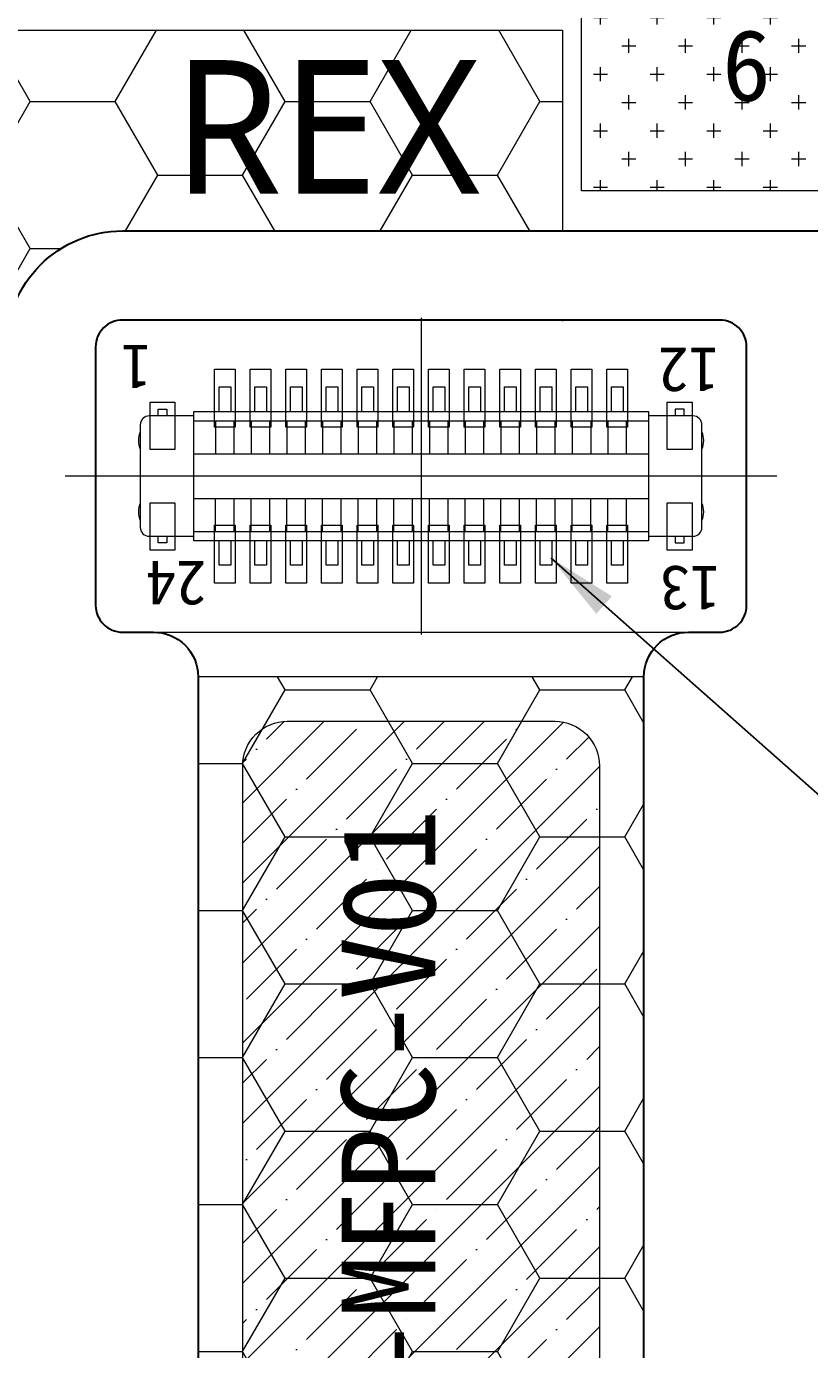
# Model space of a CAD drawing. Header units: millimetres. Extents: x 1845 to 2650, y -178 to 579.
# Drawn here: x 1897.79 to 1906.57, y 256.38 to 271.23 of the extents above; entities that cross this region are included whole.
import ezdxf
from ezdxf.lldxf.tags import DXFTag

# ---------------------------------------------------------------- set-up
doc = ezdxf.new("R2010")
doc.units = ezdxf.units.MM
doc.layers.get('0').update_dxf_attribs({"lineweight": 5})
for name, color, linetype, lineweight in [('DIM', 3, 'Continuous', 5), ('Main-FPC', 2, 'Continuous', 5), ('MFPC', 50, 'Continuous', 5), ('TAPE', 90, 'Continuous', 5)]:
    doc.layers.add(name, color=color, linetype=linetype, lineweight=lineweight)
doc.layers.add('EMI', color=5, linetype='Continuous')
doc.layers.add('FPC', color=44, linetype='Continuous')
doc.styles.add('RD', font='ROMAND.shx', dxfattribs={"width": 0.8})
doc.styles.add('ZI2.5', font='', dxfattribs={"height": 2.5})
doc.styles.add('宋体', font='')
doc.styles.add('汉字', font='')
doc.styles.get('ZI2.5').set_extended_font_data('SimSun')
doc.styles.get('宋体').set_extended_font_data('SimSun')
doc.styles.get('汉字').set_extended_font_data('SimSun')
tags = doc.linetypes.add('CENTER', pattern=[0.6, 0.375, -0.075, 0.075, -0.075]).pattern_tags.tags
tags[10:11] = [DXFTag(74, 4), DXFTag(75, 0), DXFTag(340, '0'), DXFTag(46, 1.0), DXFTag(50, 0.0), DXFTag(44, 0.0), DXFTag(45, 0.0)]
tags[8:9] = [DXFTag(74, 4), DXFTag(75, 0), DXFTag(340, '0'), DXFTag(46, 1.0), DXFTag(50, 0.0), DXFTag(44, 0.0), DXFTag(45, 0.0)]
tags[6:7] = [DXFTag(74, 4), DXFTag(75, 0), DXFTag(340, '0'), DXFTag(46, 1.0), DXFTag(50, 0.0), DXFTag(44, 0.0), DXFTag(45, 0.0)]
tags[4:5] = [DXFTag(74, 4), DXFTag(75, 0), DXFTag(340, '0'), DXFTag(46, 1.0), DXFTag(50, 0.0), DXFTag(44, 0.0), DXFTag(45, 0.0)]
doc.dimstyles.new('DIM', dxfattribs={"dimtxt": 0.8, "dimasz": 0.8, "dimexe": 0, "dimexo": 0.5, "dimgap": 0.11, "dimtad": 0, "dimzin": 1, "dimdsep": 46, "dimtxsty": 'RD', "dimcen": 0, "dimclrd": 256, "dimclre": 256, "dimclrt": 256, "dimadec": 0, "dimazin": 0, "dimtm": 1e-09, "dimtfac": 1, "dimtofl": 0, "dimtmove": 0, "dimatfit": 3, "dimfxl": 1, "dimlwe": -1, "dimarcsym": 0})

msp = doc.modelspace()

# ---------------------------------------------------------------- hatches: boundary and pattern name
at = {"lineweight": 5}
h = msp.add_hatch(dxfattribs=at)
h.set_pattern_fill('ANSI35', color=252, scale=0.1)
h.set_pattern_definition([(45, (54.4738, 406.80264), (-0.4490128, 0.4490128), []), (45, (54.9228, 406.80264), (-0.4490128, 0.4490128), [0.79375, -0.15875, 0, -0.15875])])
edge = h.paths.add_edge_path()
edge.add_arc((1888.863, 255.9772), 0.5, 0, 90, ccw=False)
edge.add_line((1889.363, 255.9772), (1889.363, 252.2625))
edge.add_arc((1893.863, 252.2625), 4.5, 180, 270)
edge.add_line((1893.863, 247.7625), (1895.713, 247.7625))
edge.add_arc((1895.713, 252.2625), 4.5, 270, 360)
edge.add_line((1900.213, 252.2625), (1900.213, 262.9316))
edge.add_arc((1900.713, 262.9316), 0.5, 90, 180, ccw=False)
edge.add_line((1900.713, 263.4316), (1903.713, 263.4316))
edge.add_arc((1903.713, 262.9316), 0.5, 0, 90, ccw=False)
edge.add_line((1904.213, 262.9316), (1904.213, 252.2625))
edge.add_arc((1895.713, 252.2625), 8.5, -90, 0, ccw=False)
edge.add_line((1895.713, 243.7625), (1893.863, 243.7625))
edge.add_arc((1893.863, 252.2625), 8.5, 180, 270, ccw=False)
edge.add_line((1885.363, 252.2625), (1885.363, 255.9772))
edge.add_arc((1885.863, 255.9772), 0.5, 90, 180, ccw=False)
edge.add_line((1885.863, 256.4772), (1888.863, 256.4772))
h.paths.add_polyline_path([(1891.8091, 245.3047), (1898.0594, 245.3047), (1898.0594, 246.8936), (1891.8091, 246.8936)], flags=24)
at = {"layer": 'EMI', "lineweight": 5}
h = msp.add_hatch(dxfattribs=at)
h.set_pattern_fill('HONEY', color=256, scale=0.3)
h.set_pattern_definition([(0, (-53.8432, 16.31634), (1.42875, 0.8248892), [0.9525, -1.905]), (120, (-53.8432, 16.31634), (-1.42875, 0.8248892), [0.9525, -1.905]), (60, (-53.8432, 16.31634), (3e-09, 1.6497784), [-1.905, 0.9525])])
edge = h.paths.add_edge_path()
edge.add_line((1897.5601, 260.3864), (1887.379, 260.3864))
edge.add_arc((1887.379, 260.8864), 0.5, 180, 270, ccw=False)
edge.add_line((1886.879, 260.8864), (1886.879, 269.3953))
edge.add_arc((1887.379, 269.3953), 0.5, 90, 180, ccw=False)
edge.add_line((1887.379, 269.8953), (1897.063, 269.8953))
edge.add_arc((1897.063, 269.3953), 0.5, 0, 90, ccw=False)
edge.add_line((1897.563, 269.3953), (1897.563, 267.6316))
edge.add_arc((1898.863, 267.6316), 1.3, 90, 180, ccw=False)
edge.add_line((1898.863, 268.9316), (1903.798, 268.9316))
edge.add_line((1903.798, 268.9316), (1903.798, 271.1831))
edge.add_line((1903.798, 271.1831), (1884.863, 271.1831))
edge.add_line((1884.863, 271.1831), (1884.863, 252.2625))
edge.add_arc((1893.863, 252.2625), 9, 180, 270)
edge.add_line((1893.863, 243.2625), (1895.713, 243.2625))
edge.add_arc((1895.713, 252.2625), 9, 270, 360)
edge.add_line((1904.713, 252.2625), (1904.713, 263.9316))
edge.add_line((1904.713, 263.9316), (1899.713, 263.9316))
edge.add_line((1899.713, 263.9316), (1899.713, 252.2625))
edge.add_arc((1895.713, 252.2625), 4, 270, 360, ccw=False)
edge.add_line((1895.713, 248.2625), (1893.863, 248.2625))
edge.add_arc((1893.863, 252.2625), 4, 180, 270, ccw=False)
edge.add_line((1889.863, 252.2625), (1889.863, 258.4625))
edge.add_arc((1890.863, 258.4625), 1, 90, 180, ccw=False)
edge.add_line((1890.863, 259.4625), (1896.563, 259.4625))
edge.add_arc((1896.563, 260.4625), 1, 270, 355.63603)
at = {"layer": 'TAPE', "lineweight": 5}
h = msp.add_hatch(dxfattribs=at)
h.set_pattern_fill('CROSS', color=32, scale=0.05)
h.set_pattern_definition([(0, (2838.54837, -283.34626), (0.3175, 0.3175), [0.15875, -0.47625]), (90, (2838.62775, -283.42564), (-0.3175, 0.3175), [0.15875, -0.47625])])
h.paths.add_polyline_path([(1904.0137, 275.3814), (1904.0137, 269.3814), (1911.0137, 269.3814), (1911.0137, 275.3814)])

# ---------------------------------------------------------------- linework, layer by layer
at = {"color": 7, "linetype": 'Continuous', "lineweight": 5}
for points in [[(1899.948, 266.9066), (1899.948, 267.1816), (1900.078, 267.1816), (1900.078, 266.9066)], [(1900.348, 266.9066), (1900.348, 267.1816), (1900.478, 267.1816), (1900.478, 266.9066)], [(1900.748, 266.9066), (1900.748, 267.1816), (1900.878, 267.1816), (1900.878, 266.9066)], [(1901.148, 266.9066), (1901.148, 267.1816), (1901.278, 267.1816), (1901.278, 266.9066)], [(1901.548, 266.9066), (1901.548, 267.1816), (1901.678, 267.1816), (1901.678, 266.9066)], [(1901.948, 266.9066), (1901.948, 267.1816), (1902.078, 267.1816), (1902.078, 266.9066)], [(1902.348, 266.9066), (1902.348, 267.1816), (1902.478, 267.1816), (1902.478, 266.9066)], [(1902.748, 266.9066), (1902.748, 267.1816), (1902.878, 267.1816), (1902.878, 266.9066)], [(1903.148, 266.9066), (1903.148, 267.1816), (1903.278, 267.1816), (1903.278, 266.9066)], [(1903.548, 266.9066), (1903.548, 267.1816), (1903.678, 267.1816), (1903.678, 266.9066)], [(1903.948, 266.9066), (1903.948, 267.1816), (1904.078, 267.1816), (1904.078, 266.9066)], [(1904.348, 266.9066), (1904.348, 267.1816), (1904.478, 267.1816), (1904.478, 266.9066)], [(1899.263, 266.8566), (1899.263, 266.9316), (1899.363, 266.9316), (1899.363, 266.8566)], [(1905.163, 266.8566), (1905.163, 266.9316), (1905.063, 266.9316), (1905.063, 266.8566)], [(1899.663, 266.8016), (1904.763, 266.8016)], [(1899.908, 266.8016), (1899.908, 266.4316)], [(1900.118, 266.4316), (1900.118, 266.8016)], [(1900.308, 266.8016), (1900.308, 266.4316)], [(1900.518, 266.4316), (1900.518, 266.8016)], [(1900.708, 266.8016), (1900.708, 266.4316)], [(1900.918, 266.4316), (1900.918, 266.8016)], [(1901.108, 266.8016), (1901.108, 266.4316)], [(1901.318, 266.4316), (1901.318, 266.8016)], [(1901.508, 266.8016), (1901.508, 266.4316)], [(1901.718, 266.4316), (1901.718, 266.8016)], [(1901.908, 266.8016), (1901.908, 266.4316)], [(1902.118, 266.4316), (1902.118, 266.8016)], [(1902.308, 266.8016), (1902.308, 266.4316)], [(1902.518, 266.4316), (1902.518, 266.8016)], [(1902.708, 266.8016), (1902.708, 266.4316)], [(1902.918, 266.4316), (1902.918, 266.8016)], [(1903.108, 266.8016), (1903.108, 266.4316)], [(1903.318, 266.4316), (1903.318, 266.8016)], [(1903.508, 266.8016), (1903.508, 266.4316)], [(1903.718, 266.4316), (1903.718, 266.8016)], [(1903.908, 266.8016), (1903.908, 266.4316)], [(1904.118, 266.8016), (1904.118, 266.4316)], [(1904.308, 266.8016), (1904.308, 266.4316)], [(1904.518, 266.4316), (1904.518, 266.8016)], [(1899.663, 266.4316), (1904.763, 266.4316)], [(1899.663, 265.9316), (1904.763, 265.9316)], [(1899.908, 265.5616), (1899.908, 265.9316)], [(1900.118, 265.5616), (1900.118, 265.9316)], [(1900.308, 265.5616), (1900.308, 265.9316)], [(1900.518, 265.5616), (1900.518, 265.9316)], [(1900.708, 265.5616), (1900.708, 265.9316)], [(1900.918, 265.5616), (1900.918, 265.9316)], [(1901.108, 265.5616), (1901.108, 265.9316)], [(1901.318, 265.5616), (1901.318, 265.9316)], [(1901.508, 265.5616), (1901.508, 265.9316)], [(1901.718, 265.5616), (1901.718, 265.9316)], [(1901.908, 265.5616), (1901.908, 265.9316)], [(1902.118, 265.5616), (1902.118, 265.9316)], [(1902.308, 265.5616), (1902.308, 265.9316)], [(1902.518, 265.5616), (1902.518, 265.9316)], [(1902.708, 265.5616), (1902.708, 265.9316)], [(1902.918, 265.5616), (1902.918, 265.9316)], [(1903.108, 265.5616), (1903.108, 265.9316)], [(1903.318, 265.5616), (1903.318, 265.9316)], [(1903.508, 265.5616), (1903.508, 265.9316)], [(1903.718, 265.5616), (1903.718, 265.9316)], [(1903.908, 265.5616), (1903.908, 265.9316)], [(1904.118, 265.5616), (1904.118, 265.9316)], [(1904.308, 265.5616), (1904.308, 265.9316)], [(1904.518, 265.5616), (1904.518, 265.9316)], [(1899.663, 265.5616), (1904.763, 265.5616)], [(1899.363, 265.5066), (1899.363, 265.4316), (1899.263, 265.4316), (1899.263, 265.5066)], [(1900.078, 265.4566), (1900.078, 265.1816), (1899.948, 265.1816), (1899.948, 265.4566)], [(1900.478, 265.4566), (1900.478, 265.1816), (1900.348, 265.1816), (1900.348, 265.4566)], [(1900.878, 265.4566), (1900.878, 265.1816), (1900.748, 265.1816), (1900.748, 265.4566)], [(1901.278, 265.4566), (1901.278, 265.1816), (1901.148, 265.1816), (1901.148, 265.4566)], [(1901.678, 265.4566), (1901.678, 265.1816), (1901.548, 265.1816), (1901.548, 265.4566)], [(1902.078, 265.4566), (1902.078, 265.1816), (1901.948, 265.1816), (1901.948, 265.4566)], [(1902.478, 265.4566), (1902.478, 265.1816), (1902.348, 265.1816), (1902.348, 265.4566)], [(1902.878, 265.4566), (1902.878, 265.1816), (1902.748, 265.1816), (1902.748, 265.4566)], [(1903.278, 265.4566), (1903.278, 265.1816), (1903.148, 265.1816), (1903.148, 265.4566)], [(1903.678, 265.4566), (1903.678, 265.1816), (1903.548, 265.1816), (1903.548, 265.4566)], [(1904.078, 265.4566), (1904.078, 265.1816), (1903.948, 265.1816), (1903.948, 265.4566)], [(1904.478, 265.4566), (1904.478, 265.1816), (1904.348, 265.1816), (1904.348, 265.4566)], [(1905.063, 265.5066), (1905.063, 265.4316), (1905.163, 265.4316), (1905.163, 265.5066)]]:
    msp.add_lwpolyline(points, dxfattribs=at)
for points in [[(1899.663, 266.8566), (1899.163, 266.8566, 0.4142136), (1899.063, 266.7566), (1899.063, 265.6066, 0.4142136), (1899.163, 265.5066), (1899.663, 265.5066)], [(1904.763, 265.5066), (1905.263, 265.5066, 0.4142136), (1905.363, 265.6066), (1905.363, 266.7566, 0.4142136), (1905.263, 266.8566), (1904.763, 266.8566)], [(1899.063, 266.6796, 0.2041241), (1899.063, 266.4836)], [(1905.363, 266.4836, 0.2041241), (1905.363, 266.6796)], [(1899.063, 265.8796, 0.2041241), (1899.063, 265.6836)], [(1905.363, 265.6836, 0.2041241), (1905.363, 265.8796)]]:
    msp.add_lwpolyline(points, format="xyb", dxfattribs=at)
msp.add_lwpolyline([(1899.663, 266.9066), (1904.763, 266.9066), (1904.763, 265.4566), (1899.663, 265.4566)], close=True, dxfattribs=at)
at = {"color": 252, "lineweight": 5}
msp.add_lwpolyline([(1888.863, 256.4772, -0.4142136), (1889.363, 255.9772), (1889.363, 252.2625, 0.4142136), (1893.863, 247.7625), (1895.713, 247.7625, 0.4142136), (1900.213, 252.2625), (1900.213, 262.9316, -0.4142136), (1900.713, 263.4316), (1903.713, 263.4316, -0.4142136), (1904.213, 262.9316), (1904.213, 252.2625, -0.4142136), (1895.713, 243.7625), (1893.863, 243.7625, -0.4142136), (1885.363, 252.2625), (1885.363, 255.9772, -0.4142136), (1885.863, 256.4772), (1888.863, 256.4772)], format="xyb", dxfattribs=at)
at = {"layer": 'DIM', "color": 1, "linetype": 'CENTER', "lineweight": 5}
for points in [[(1902.213, 267.9571), (1902.213, 264.4061)], [(1906.2029, 266.1816), (1898.2231, 266.1816)]]:
    msp.add_lwpolyline(points, dxfattribs=at)
at = {"layer": 'EMI', "lineweight": 5}
for points in [[(1884.863, 271.1831), (1903.798, 271.1831), (1903.798, 268.9316)], [(1903.798, 267.9316), (1903.798, 267.919)], [(1904.713, 263.9316), (1899.713, 263.9316)]]:
    msp.add_lwpolyline(points, dxfattribs=at)
at = {"layer": 'FPC', "color": 4, "lineweight": 5}
msp.add_lwpolyline([(1898.863, 264.4316), (1905.563, 264.4316, 0.4142136), (1905.863, 264.7316), (1905.863, 267.6316, 0.4142136), (1905.563, 267.9316), (1898.863, 267.9316, 0.4142136), (1898.563, 267.6316), (1898.563, 264.7316, 0.4142136)], format="xyb", close=True, dxfattribs=at)
at = {"layer": 'FPC', "color": 1, "lineweight": 5}
for points in [[(1900.128, 266.7316), (1899.898, 266.7316), (1899.898, 267.3816), (1900.128, 267.3816)], [(1900.528, 266.7316), (1900.298, 266.7316), (1900.298, 267.3816), (1900.528, 267.3816)], [(1900.928, 266.7316), (1900.698, 266.7316), (1900.698, 267.3816), (1900.928, 267.3816)], [(1901.328, 266.7316), (1901.098, 266.7316), (1901.098, 267.3816), (1901.328, 267.3816)], [(1901.728, 266.7316), (1901.498, 266.7316), (1901.498, 267.3816), (1901.728, 267.3816)], [(1902.128, 266.7316), (1901.898, 266.7316), (1901.898, 267.3816), (1902.128, 267.3816)], [(1902.528, 266.7316), (1902.298, 266.7316), (1902.298, 267.3816), (1902.528, 267.3816)], [(1902.928, 266.7316), (1902.698, 266.7316), (1902.698, 267.3816), (1902.928, 267.3816)], [(1903.328, 266.7316), (1903.098, 266.7316), (1903.098, 267.3816), (1903.328, 267.3816)], [(1903.728, 266.7316), (1903.498, 266.7316), (1903.498, 267.3816), (1903.728, 267.3816)], [(1904.128, 266.7316), (1903.898, 266.7316), (1903.898, 267.3816), (1904.128, 267.3816)], [(1904.528, 266.7316), (1904.298, 266.7316), (1904.298, 267.3816), (1904.528, 267.3816)], [(1899.453, 266.4816), (1899.173, 266.4816), (1899.173, 267.0116), (1899.453, 267.0116)], [(1905.253, 266.4816), (1904.973, 266.4816), (1904.973, 267.0116), (1905.253, 267.0116)], [(1899.453, 265.3516), (1899.173, 265.3516), (1899.173, 265.8816), (1899.453, 265.8816)], [(1905.253, 265.3516), (1904.973, 265.3516), (1904.973, 265.8816), (1905.253, 265.8816)], [(1900.128, 264.9816), (1899.898, 264.9816), (1899.898, 265.6316), (1900.128, 265.6316)], [(1900.528, 264.9816), (1900.298, 264.9816), (1900.298, 265.6316), (1900.528, 265.6316)], [(1900.928, 264.9816), (1900.698, 264.9816), (1900.698, 265.6316), (1900.928, 265.6316)], [(1901.328, 264.9816), (1901.098, 264.9816), (1901.098, 265.6316), (1901.328, 265.6316)], [(1901.728, 264.9816), (1901.498, 264.9816), (1901.498, 265.6316), (1901.728, 265.6316)], [(1902.128, 264.9816), (1901.898, 264.9816), (1901.898, 265.6316), (1902.128, 265.6316)], [(1902.528, 264.9816), (1902.298, 264.9816), (1902.298, 265.6316), (1902.528, 265.6316)], [(1902.928, 264.9816), (1902.698, 264.9816), (1902.698, 265.6316), (1902.928, 265.6316)], [(1903.328, 264.9816), (1903.098, 264.9816), (1903.098, 265.6316), (1903.328, 265.6316)], [(1903.728, 264.9816), (1903.498, 264.9816), (1903.498, 265.6316), (1903.728, 265.6316)], [(1904.128, 264.9816), (1903.898, 264.9816), (1903.898, 265.6316), (1904.128, 265.6316)], [(1904.528, 264.9816), (1904.298, 264.9816), (1904.298, 265.6316), (1904.528, 265.6316)]]:
    msp.add_lwpolyline(points, close=True, dxfattribs=at)
at = {"layer": 'MFPC', "linetype": 'Continuous', "lineweight": 25}
for points in [[(1889.863, 252.2625), (1889.863, 258.4625, -0.4142136), (1890.863, 259.4625), (1896.563, 259.4625, 0.4142136), (1897.563, 260.4625), (1897.563, 267.6316, -0.4142136), (1898.863, 268.9316), (1909.898, 268.9316, 0.4142136)], [(1904.713, 252.2625), (1904.713, 263.9316, -0.4142136), (1905.213, 264.4316), (1905.563, 264.4316, 0.4142136), (1905.863, 264.7316), (1905.863, 267.6316, 0.4142136), (1905.563, 267.9316), (1898.863, 267.9316, 0.4142136), (1898.563, 267.6316), (1898.563, 264.7316, 0.4142136), (1898.863, 264.4316), (1899.213, 264.4316, -0.4142136), (1899.713, 263.9316), (1899.713, 252.2625, -0.4142136)]]:
    msp.add_lwpolyline(points, format="xyb", dxfattribs=at)
at = {"layer": 'TAPE', "color": 32, "lineweight": 5}
msp.add_lwpolyline([(1911.0137, 275.3814), (1911.0137, 269.3814), (1904.0137, 269.3814), (1904.0137, 275.3814)], close=True, dxfattribs=at)

# ---------------------------------------------------------------- texts
at = {"color": 1, "lineweight": 5, "style": 'ZI2.5'}
msp.add_text('6', height=0.8, dxfattribs=at).set_placement((1905.5902, 270.391))
at = {"char_height": 0.5, "width": 0.587693, "attachment_point": 1, "rotation": 180, "style": '宋体'}
for s, insert in [('1', (1899.1852, 267.1541)), ('12', (1905.5523, 267.1228)), ('24', (1899.8046, 264.7297)), ('13', (1905.5659, 264.6729))]:
    msp.add_mtext(s, dxfattribs=dict(at, insert=insert))
at = {"layer": 'Main-FPC', "color": 255, "lineweight": 5, "style": '汉字'}
msp.add_text('R196GRK-004-MFPC-V01', height=1.05, rotation=90, dxfattribs=at).set_placement((1902.3712, 248.1599))
at = {"layer": 'Main-FPC', "color": 0, "lineweight": 5, "insert": (1899.4302, 270.8484), "char_height": 1.5, "width": 8.409341, "attachment_point": 1, "style": '汉字'}
msp.add_mtext('{\\fMicrosoft YaHei|b0|i0|c134|p34;\\C255;REX  }', dxfattribs=at)

# ---------------------------------------------------------------- leaders
at = {"layer": 'DIM', "lineweight": 5}
msp.add_leader([(1903.667, 265.2655), (1908.2113, 261.2434), (1916.5699, 261.2434)], dimstyle='DIM', override={"dimtol": 1, "dimtp": 0.5, "dimtm": 0.5, "dimfxl": 0.8, "dimarcsym": 1}, dxfattribs=at)

doc.saveas('drawing.dxf')
